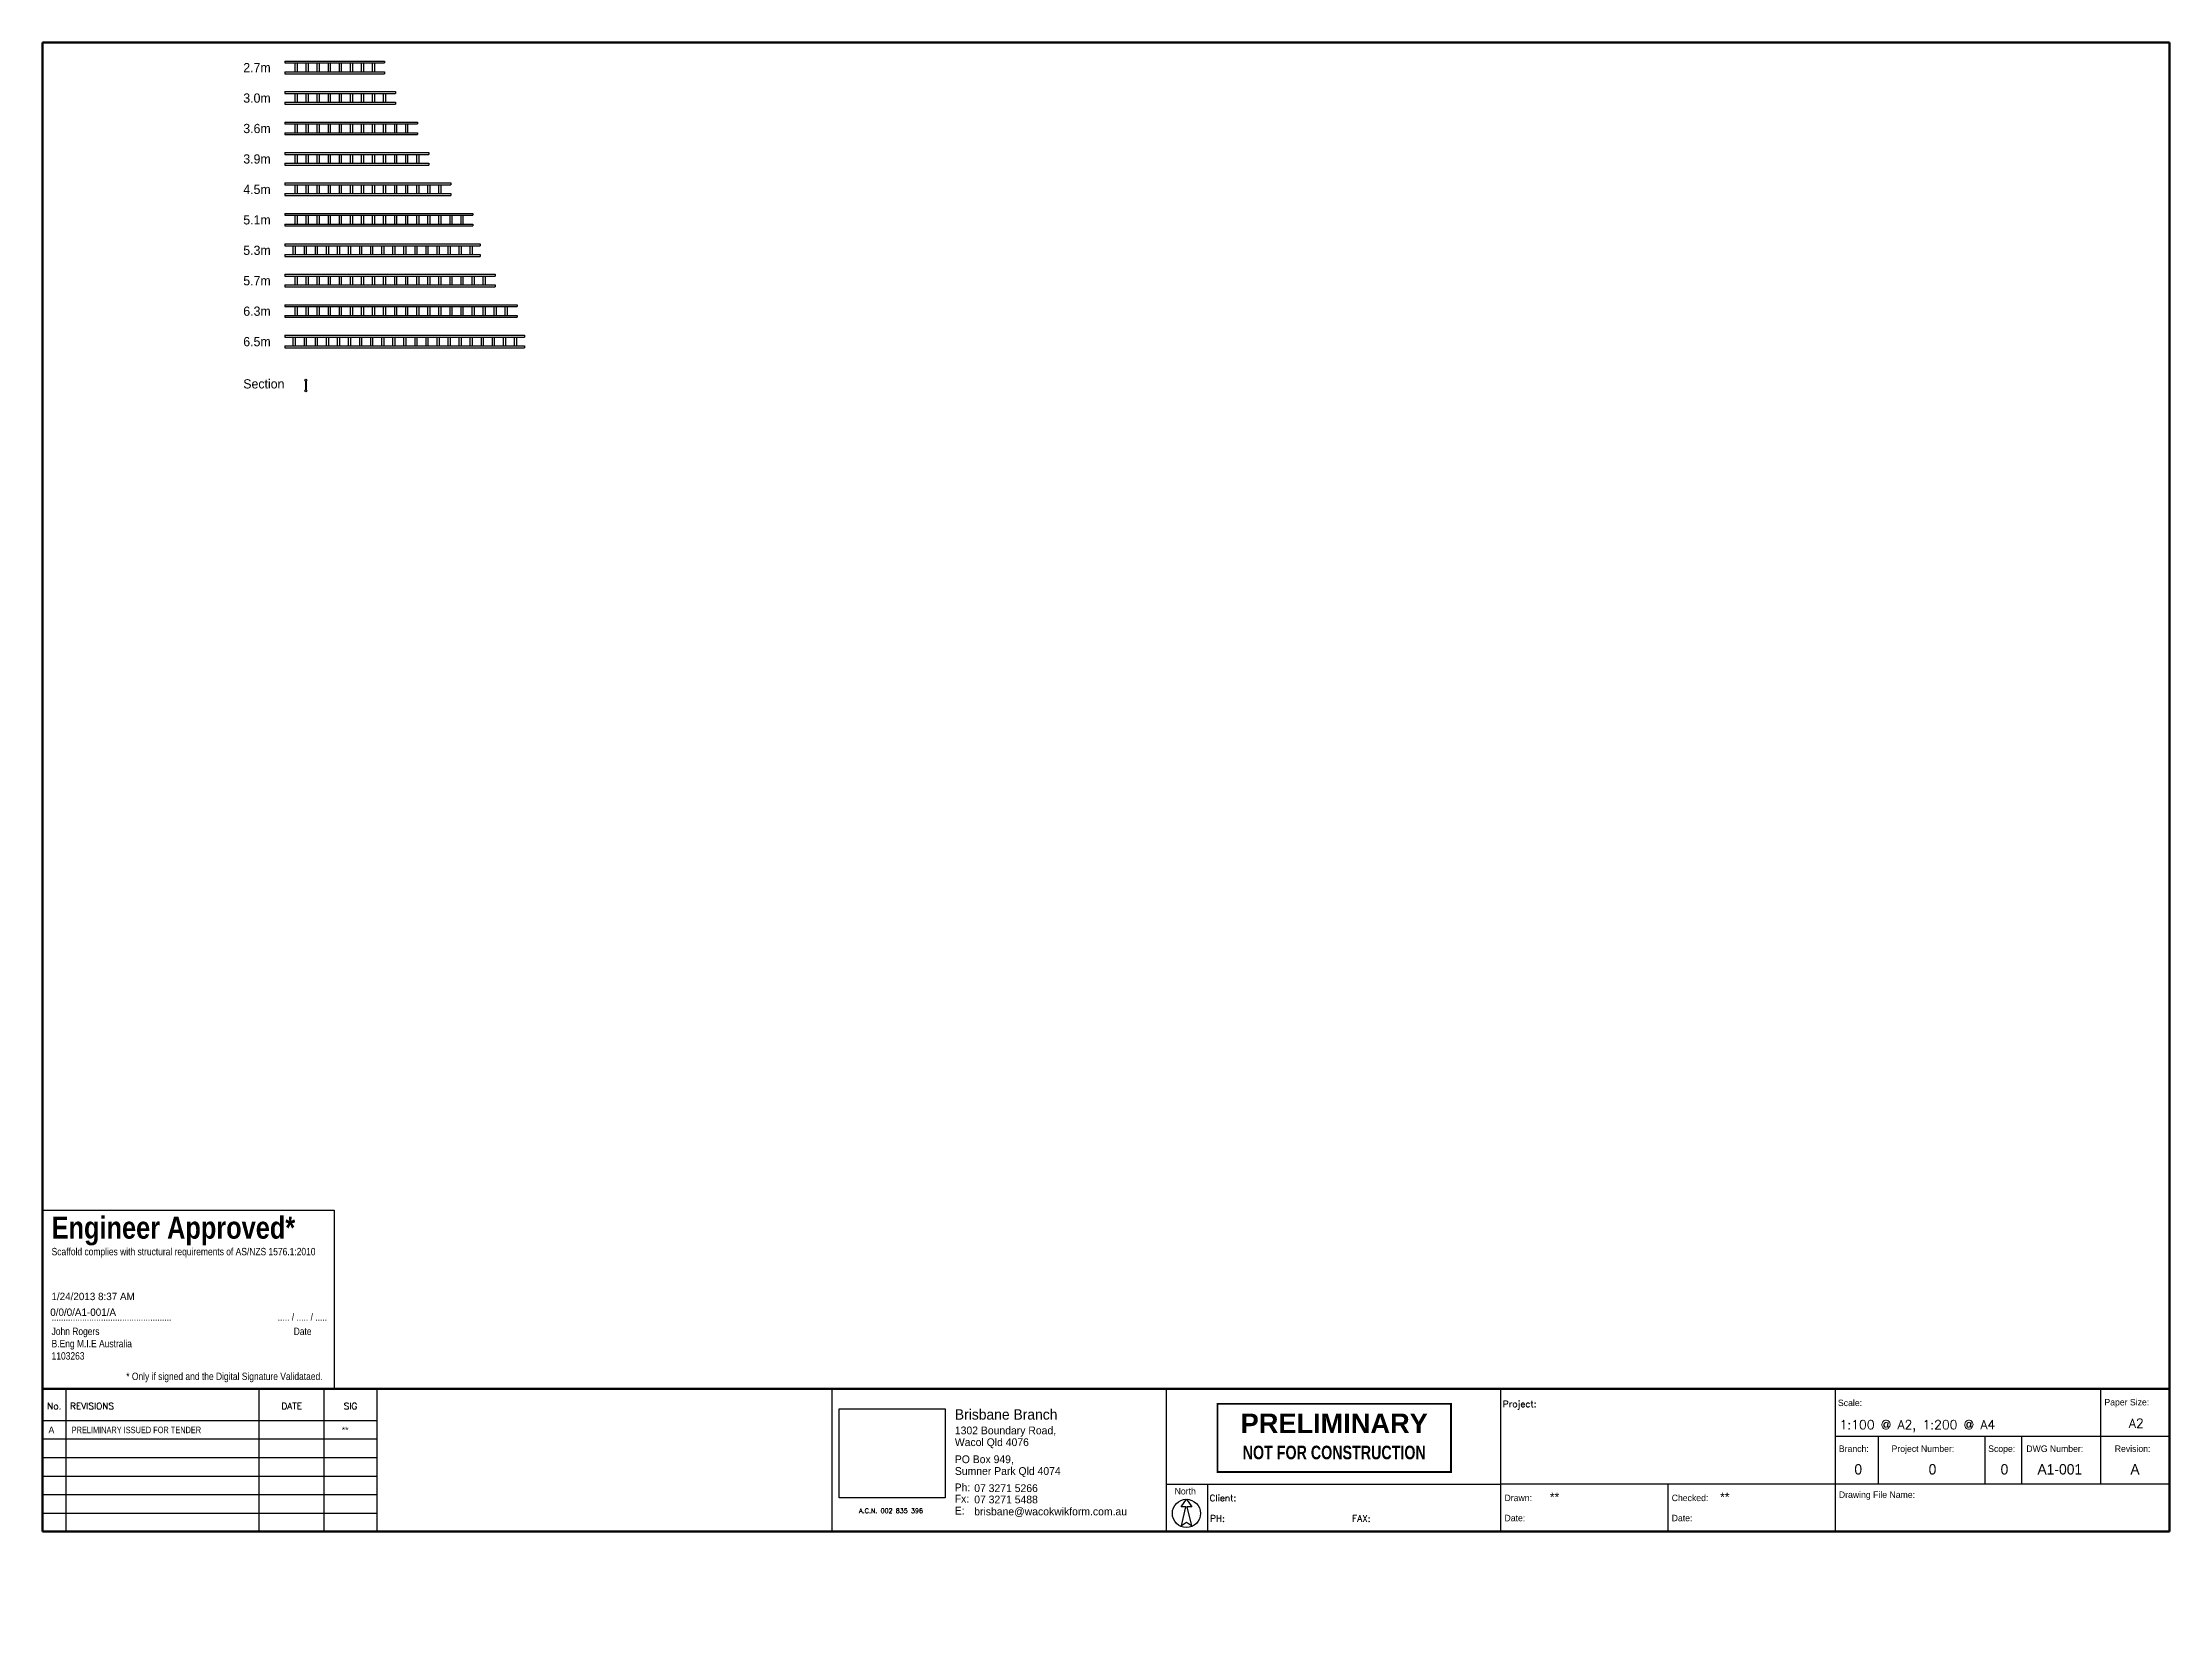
# Paper-space layout '(A2)' of a CAD drawing. Header units: millimetres. Extents: x -1 to 576, y -44 to 389.
# The model-space entities are those that its viewports show. They can reach past a viewport. Long polylines and large blocks are cut down to what shows.
import ezdxf
from ezdxf.enums import TextEntityAlignment as Align

# ---------------------------------------------------------------- set-up
doc = ezdxf.new("R2010")
doc.units = ezdxf.units.MM
doc.layers.get('0').update_dxf_attribs({"linetype": 'CONTINUOUS'})
for name, color, linetype in [('Drawing Sheet', 7, 'CONTINUOUS'), ('PRELIMINARY', 7, 'CONTINUOUS'), ('RED', 8, 'CONTINUOUS')]:
    doc.layers.add(name, color=color, linetype=linetype)
doc.layers.add('Viewport', color=7, linetype='CONTINUOUS', plot=False)
doc.styles.add('ARCH', font='archd.shx', dxfattribs={"height": 250})
doc.styles.add('ROMANS', font='romans')
doc.styles.add('STAMP', font='ARIALBD.TTF')
picture_1 = doc.add_image_def('image1.jpg', size_in_pixel=(483, 405))

# ---------------------------------------------------------------- blocks, each defined once
blk = doc.blocks.new('PREL')
at = {"layer": 'RED', "const_width": 100}
blk.add_lwpolyline([(6000, 1750), (-6000, 1750), (-6000, -1750), (6000, -1750)], close=True, dxfattribs=at)
at = {"layer": 'RED', "style": 'STAMP'}
blk.add_text('PRELIMINARY', height=1000, dxfattribs=at).set_placement((0, 750), align=Align.MIDDLE)
at = {"layer": 'RED', "style": 'STAMP', "width": 0.75}
blk.add_text('NOT FOR CONSTRUCTION', height=700, dxfattribs=at).set_placement((0, -750), align=Align.MIDDLE)
blk = doc.blocks.new('Revisions')
at = {"layer": 'Drawing Sheet', "color": 5, "style": 'ARCH'}
for tag, p in [('01', (693.39, 209.7)), ('03', (778.76, 209.7)), ('04', (806.45, 209.7))]:
    blk.add_attdef(tag, p, '', height=2.5, dxfattribs=at)
at = {"layer": 'Drawing Sheet', "color": 5, "style": 'ARCH', "width": 0.85}
blk.add_attdef('02', (702.33, 209.7), '', height=2.5, dxfattribs=at)
blk = doc.blocks.new('Branch_Details')
at = {"layer": 'Drawing Sheet', "style": 'ROMANS'}
blk.add_text('A.C.N. 002 835 396', height=1.8, dxfattribs=at).set_placement((713.88, 143.22), align=Align.CENTER)
at = {"layer": 'Drawing Sheet', "char_height": 3, "width": 22.1173, "attachment_point": 1, "style": 'ARCH'}
for s, insert in [('Ph:', (738.42, 154.61)), ('Fx:', (738.42, 150.24)), ('E:', (738.42, 145.62))]:
    blk.add_mtext(s, dxfattribs=dict(at, insert=insert))
at = {"layer": 'Drawing Sheet', "color": 5, "style": 'ARCH', "flags": 8}
for tag, p, height in [('BRANCHNAME', (738.5, 179.22), 4), ('BRANCHADDRESS', (738.5, 173.57), 3), ('BRANCHADDRESS2', (738.5, 169.03), 3), ('BRANCHPOSTALADDRESS', (738.5, 162.45), 3), ('BRANCHPOSTALADDRESS2', (738.5, 157.92), 3), ('BRANCHPHONE', (745.95, 151.31), 3), ('BRANCHFAX', (745.95, 146.94), 3), ('BRANCHEMAIL', (742.34, 142.32), 3)]:
    blk.add_attdef(tag, p, '', height=height, dxfattribs=at)
at = {"layer": 'Drawing Sheet'}
image = blk.add_image(picture_1, insert=(693.9, 149.14), size_in_units=(40.89, 34.29), dxfattribs=at)
image.dxf.flags = 7
blk = doc.blocks.new('North Arrow')
blk.add_lwpolyline([(-53, 1557), (-511, 1557), (0, 2278), (511, 1557), (53, 1557), (490, -323), (0, 0), (-490, -323), (-53, 1557)])
blk = doc.blocks.new('Title_Block')
at = {"layer": 'Drawing Sheet'}
for s, style, p in [('Project:', 'ROMANS', (-256.99, 47.95)), ('Scale:', 'ARCH', (-127.8, 48.38)), ('Paper Size:', 'ARCH', (-25.08, 48.63)), ('Branch:', 'ARCH', (-127.44, 30.71)), ('Project Number:', 'ARCH', (-107.13, 30.71)), ('Scope:', 'ARCH', (-69.88, 30.71)), ('DWG Number:', 'ARCH', (-55.18, 30.71)), ('Revision:', 'ARCH', (-21.08, 30.71)), ('Client:', 'ROMANS', (-370.06, 11.7)), ('Drawn:', 'ARCH', (-256.36, 11.74)), ('Checked:', 'ARCH', (-191.9, 11.74)), ('Drawing File Name:', 'ARCH', (-127.44, 12.99)), ('PH:', 'ROMANS', (-369.86, 3.81)), ('FAX:', 'ROMANS', (-315.07, 3.81)), ('Date:', 'ARCH', (-256.36, 3.98)), ('Date:', 'ARCH', (-191.9, 3.98))]:
    blk.add_text(s, height=2.5, dxfattribs=dict(at, style=style)).set_placement(p)
at = {"layer": 'Drawing Sheet', "color": 5}
for tag, p, style in [('PROJECT_TITLE:', (-239.55, 47.95), 'ROMANS'), ('PROJECT_DESCRIPTION', (-239.55, 41.64), 'ROMANS'), ('SCALE', (-127.19, 39.44), 'ROMANS'), ('PROJECT_DESCRIPTION_2', (-239.55, 35.33), 'ROMANS'), ('PROJECT_DESCRIPTION_3', (-239.55, 29.28), 'ROMANS'), ('PROJECT_DESCRIPTION_4', (-239.55, 22.71), 'ROMANS'), ('CLIENT', (-357.79, 11.7), 'ROMANS'), ('DRAWNBY', (-238.89, 11.55), 'ARCH'), ('CHECKEDBY', (-173.26, 11.55), 'ARCH'), ('PHONE_NO.', (-357.79, 3.81), 'ROMANS'), ('FAX_NO.', (-306.44, 3.81), 'ROMANS'), ('DRAWN_DATE', (-239.11, 3.65), 'ARCH'), ('CHECKED_DATE', (-173.49, 3.65), 'ARCH')]:
    blk.add_attdef(tag, p, '', height=3.5, dxfattribs=dict(at, style=style))
for tag, height, style, p in [('PAPER_SIZE', 3.5, 'ROMANS', (-12.79, 40)), ('BRANCH', 4, 'ARCH', (-119.99, 22)), ('PROJECT_NUMBER', 4, 'ARCH', (-91.36, 22)), ('SCOPE', 4, 'ARCH', (-63.62, 22)), ('DRAWING_NUMBER', 4, 'ARCH', (-42.28, 22)), ('REVISION', 4, 'ARCH', (-13.3, 22))]:
    blk.add_attdef(tag, text='', height=height, dxfattribs=dict(at, style=style)).set_placement(p, align=Align.CENTER)
at = {"layer": 'Drawing Sheet', "color": 5, "style": 'ARCH', "flags": 10}
blk.add_attdef('DRAWING_FILE_NAME', (-100.09, 3.2), '', height=4, dxfattribs=at)
blk = doc.blocks.new('2.7m Ladder Beam')
at = {"color": 6}
for p, q in [((0, 340), (0, 290)), ((0, 340), (2700, 340)), ((0, 290), (2700, 290)), ((0, 50), (0, 0)), ((0, 50), (2700, 50)), ((0, 0), (2700, 0)), ((270, 290), (270, 50)), ((330, 290), (330, 50)), ((570, 290), (570, 50)), ((630, 290), (630, 50)), ((870, 290), (870, 50)), ((930, 290), (930, 50)), ((1170, 290), (1170, 50)), ((1230, 290), (1230, 50)), ((1470, 290), (1470, 50)), ((1530, 290), (1530, 50)), ((1770, 290), (1770, 50)), ((1830, 290), (1830, 50)), ((2070, 290), (2070, 50)), ((2130, 290), (2130, 50)), ((2370, 290), (2370, 50)), ((2430, 290), (2430, 50)), ((2700, 340), (2700, 290)), ((2700, 50), (2700, 0))]:
    blk.add_line(p, q, dxfattribs=at)
blk = doc.blocks.new('3.0m Ladder Beam')
at = {"color": 6}
for p, q in [((0, 340), (0, 290)), ((0, 340), (3000, 340)), ((0, 290), (3000, 290)), ((0, 50), (0, 0)), ((0, 50), (3000, 50)), ((0, 0), (3000, 0)), ((270, 290), (270, 50)), ((330, 290), (330, 50)), ((570, 290), (570, 50)), ((630, 290), (630, 50)), ((870, 290), (870, 50)), ((930, 290), (930, 50)), ((1170, 290), (1170, 50)), ((1230, 290), (1230, 50)), ((1470, 290), (1470, 50)), ((1530, 290), (1530, 50)), ((1770, 290), (1770, 50)), ((1830, 290), (1830, 50)), ((2070, 290), (2070, 50)), ((2130, 290), (2130, 50)), ((2370, 290), (2370, 50)), ((2430, 290), (2430, 50)), ((2670, 290), (2670, 50)), ((2730, 290), (2730, 50)), ((3000, 340), (3000, 290)), ((3000, 50), (3000, 0))]:
    blk.add_line(p, q, dxfattribs=at)
blk = doc.blocks.new('3.6m Ladder Beam')
at = {"color": 6}
for p, q in [((0, 340), (0, 290)), ((0, 340), (3600, 340)), ((0, 290), (3600, 290)), ((0, 50), (0, 0)), ((0, 50), (3600, 50)), ((0, 0), (3600, 0)), ((270, 290), (270, 50)), ((330, 290), (330, 50)), ((570, 290), (570, 50)), ((630, 290), (630, 50)), ((870, 290), (870, 50)), ((930, 290), (930, 50)), ((1170, 290), (1170, 50)), ((1230, 290), (1230, 50)), ((1470, 290), (1470, 50)), ((1530, 290), (1530, 50)), ((1770, 290), (1770, 50)), ((1830, 290), (1830, 50)), ((2070, 290), (2070, 50)), ((2130, 290), (2130, 50)), ((2370, 290), (2370, 50)), ((2430, 290), (2430, 50)), ((2670, 290), (2670, 50)), ((2730, 290), (2730, 50)), ((2970, 290), (2970, 50)), ((3030, 290), (3030, 50)), ((3270, 290), (3270, 50)), ((3330, 290), (3330, 50)), ((3600, 340), (3600, 290)), ((3600, 50), (3600, 0))]:
    blk.add_line(p, q, dxfattribs=at)
blk = doc.blocks.new('3.9m Ladder Beam')
at = {"color": 6}
for p, q in [((0, 340), (0, 290)), ((0, 340), (3900, 340)), ((0, 290), (3900, 290)), ((0, 50), (0, 0)), ((0, 50), (3900, 50)), ((0, 0), (3900, 0)), ((270, 290), (270, 50)), ((330, 290), (330, 50)), ((570, 290), (570, 50)), ((630, 290), (630, 50)), ((870, 290), (870, 50)), ((930, 290), (930, 50)), ((1170, 290), (1170, 50)), ((1230, 290), (1230, 50)), ((1470, 290), (1470, 50)), ((1530, 290), (1530, 50)), ((1770, 290), (1770, 50)), ((1830, 290), (1830, 50)), ((2070, 290), (2070, 50)), ((2130, 290), (2130, 50)), ((2370, 290), (2370, 50)), ((2430, 290), (2430, 50)), ((2670, 290), (2670, 50)), ((2730, 290), (2730, 50)), ((2970, 290), (2970, 50)), ((3030, 290), (3030, 50)), ((3270, 290), (3270, 50)), ((3330, 290), (3330, 50)), ((3570, 290), (3570, 50)), ((3630, 290), (3630, 50)), ((3900, 340), (3900, 290)), ((3900, 50), (3900, 0))]:
    blk.add_line(p, q, dxfattribs=at)
blk = doc.blocks.new('4.5m Ladder Beam')
at = {"color": 6}
for p, q in [((0, 340), (0, 290)), ((0, 340), (4500, 340)), ((0, 290), (4500, 290)), ((0, 50), (0, 0)), ((0, 50), (4500, 50)), ((0, 0), (4500, 0)), ((270, 290), (270, 50)), ((330, 290), (330, 50)), ((570, 290), (570, 50)), ((630, 290), (630, 50)), ((870, 290), (870, 50)), ((930, 290), (930, 50)), ((1170, 290), (1170, 50)), ((1230, 290), (1230, 50)), ((1470, 290), (1470, 50)), ((1530, 290), (1530, 50)), ((1770, 290), (1770, 50)), ((1830, 290), (1830, 50)), ((2070, 290), (2070, 50)), ((2130, 290), (2130, 50)), ((2370, 290), (2370, 50)), ((2430, 290), (2430, 50)), ((2670, 290), (2670, 50)), ((2730, 290), (2730, 50)), ((2970, 290), (2970, 50)), ((3030, 290), (3030, 50)), ((3270, 290), (3270, 50)), ((3330, 290), (3330, 50)), ((3570, 290), (3570, 50)), ((3630, 290), (3630, 50)), ((3870, 290), (3870, 50)), ((3930, 290), (3930, 50)), ((4170, 290), (4170, 50)), ((4230, 290), (4230, 50)), ((4500, 340), (4500, 290)), ((4500, 50), (4500, 0))]:
    blk.add_line(p, q, dxfattribs=at)
blk = doc.blocks.new('5.1m Ladder Beam')
at = {"color": 6}
for p, q in [((0, 340), (0, 290)), ((0, 340), (5100, 340)), ((0, 290), (5100, 290)), ((0, 50), (0, 0)), ((0, 50), (5100, 50)), ((0, 0), (5100, 0)), ((270, 290), (270, 50)), ((330, 290), (330, 50)), ((570, 290), (570, 50)), ((630, 290), (630, 50)), ((870, 290), (870, 50)), ((930, 290), (930, 50)), ((1170, 290), (1170, 50)), ((1230, 290), (1230, 50)), ((1470, 290), (1470, 50)), ((1530, 290), (1530, 50)), ((1770, 290), (1770, 50)), ((1830, 290), (1830, 50)), ((2070, 290), (2070, 50)), ((2130, 290), (2130, 50)), ((2370, 290), (2370, 50)), ((2430, 290), (2430, 50)), ((2670, 290), (2670, 50)), ((2730, 290), (2730, 50)), ((2970, 290), (2970, 50)), ((3030, 290), (3030, 50)), ((3270, 290), (3270, 50)), ((3330, 290), (3330, 50)), ((3570, 290), (3570, 50)), ((3630, 290), (3630, 50)), ((3870, 290), (3870, 50)), ((3930, 290), (3930, 50)), ((4170, 290), (4170, 50)), ((4230, 290), (4230, 50)), ((4470, 290), (4470, 50)), ((4530, 290), (4530, 50)), ((4770, 290), (4770, 50)), ((4830, 290), (4830, 50)), ((5100, 340), (5100, 290)), ((5100, 50), (5100, 0))]:
    blk.add_line(p, q, dxfattribs=at)
blk = doc.blocks.new('5.3m Ladder Beam')
at = {"color": 6}
for p, q in [((0, 340), (0, 290)), ((0, 340), (5300, 340)), ((0, 290), (5300, 290)), ((0, 50), (0, 0)), ((0, 50), (5300, 50)), ((0, 0), (5300, 0)), ((220, 290), (220, 50)), ((280, 290), (280, 50)), ((520, 290), (520, 50)), ((580, 290), (580, 50)), ((820, 290), (820, 50)), ((880, 290), (880, 50)), ((1120, 290), (1120, 50)), ((1180, 290), (1180, 50)), ((1420, 290), (1420, 50)), ((1480, 290), (1480, 50)), ((1720, 290), (1720, 50)), ((1780, 290), (1780, 50)), ((2020, 290), (2020, 50)), ((2080, 290), (2080, 50)), ((2320, 290), (2320, 50)), ((2380, 290), (2380, 50)), ((2620, 290), (2620, 50)), ((2680, 290), (2680, 50)), ((2920, 290), (2920, 50)), ((2980, 290), (2980, 50)), ((3220, 290), (3220, 50)), ((3280, 290), (3280, 50)), ((3520, 290), (3520, 50)), ((3580, 290), (3580, 50)), ((3820, 290), (3820, 50)), ((3880, 290), (3880, 50)), ((4120, 290), (4120, 50)), ((4180, 290), (4180, 50)), ((4420, 290), (4420, 50)), ((4480, 290), (4480, 50)), ((4720, 290), (4720, 50)), ((4780, 290), (4780, 50)), ((5020, 290), (5020, 50)), ((5080, 290), (5080, 50)), ((5300, 340), (5300, 290)), ((5300, 50), (5300, 0))]:
    blk.add_line(p, q, dxfattribs=at)
blk = doc.blocks.new('5.7m Ladder Beam')
at = {"color": 6}
for p, q in [((0, 340), (0, 290)), ((0, 340), (5700, 340)), ((0, 290), (5700, 290)), ((0, 50), (0, 0)), ((0, 50), (5700, 50)), ((0, 0), (5700, 0)), ((270, 290), (270, 50)), ((330, 290), (330, 50)), ((570, 290), (570, 50)), ((630, 290), (630, 50)), ((870, 290), (870, 50)), ((930, 290), (930, 50)), ((1170, 290), (1170, 50)), ((1230, 290), (1230, 50)), ((1470, 290), (1470, 50)), ((1530, 290), (1530, 50)), ((1770, 290), (1770, 50)), ((1830, 290), (1830, 50)), ((2070, 290), (2070, 50)), ((2130, 290), (2130, 50)), ((2370, 290), (2370, 50)), ((2430, 290), (2430, 50)), ((2670, 290), (2670, 50)), ((2730, 290), (2730, 50)), ((2970, 290), (2970, 50)), ((3030, 290), (3030, 50)), ((3270, 290), (3270, 50)), ((3330, 290), (3330, 50)), ((3570, 290), (3570, 50)), ((3630, 290), (3630, 50)), ((3870, 290), (3870, 50)), ((3930, 290), (3930, 50)), ((4170, 290), (4170, 50)), ((4230, 290), (4230, 50)), ((4470, 290), (4470, 50)), ((4530, 290), (4530, 50)), ((4770, 290), (4770, 50)), ((4830, 290), (4830, 50)), ((5070, 290), (5070, 50)), ((5130, 290), (5130, 50)), ((5370, 290), (5370, 50)), ((5430, 290), (5430, 50)), ((5700, 340), (5700, 290)), ((5700, 50), (5700, 0))]:
    blk.add_line(p, q, dxfattribs=at)
blk = doc.blocks.new('6.3m Ladder Beam')
at = {"color": 6}
for p, q in [((0, 340), (0, 290)), ((0, 340), (6300, 340)), ((0, 290), (6300, 290)), ((0, 50), (0, 0)), ((0, 50), (6300, 50)), ((0, 0), (6300, 0)), ((270, 290), (270, 50)), ((330, 290), (330, 50)), ((570, 290), (570, 50)), ((630, 290), (630, 50)), ((870, 290), (870, 50)), ((930, 290), (930, 50)), ((1170, 290), (1170, 50)), ((1230, 290), (1230, 50)), ((1470, 290), (1470, 50)), ((1530, 290), (1530, 50)), ((1770, 290), (1770, 50)), ((1830, 290), (1830, 50)), ((2070, 290), (2070, 50)), ((2130, 290), (2130, 50)), ((2370, 290), (2370, 50)), ((2430, 290), (2430, 50)), ((2670, 290), (2670, 50)), ((2730, 290), (2730, 50)), ((2970, 290), (2970, 50)), ((3030, 290), (3030, 50)), ((3270, 290), (3270, 50)), ((3330, 290), (3330, 50)), ((3570, 290), (3570, 50)), ((3630, 290), (3630, 50)), ((3870, 290), (3870, 50)), ((3930, 290), (3930, 50)), ((4170, 290), (4170, 50)), ((4230, 290), (4230, 50)), ((4470, 290), (4470, 50)), ((4530, 290), (4530, 50)), ((4770, 290), (4770, 50)), ((4830, 290), (4830, 50)), ((5070, 290), (5070, 50)), ((5130, 290), (5130, 50)), ((5370, 290), (5370, 50)), ((5430, 290), (5430, 50)), ((5670, 290), (5670, 50)), ((5730, 290), (5730, 50)), ((5970, 290), (5970, 50)), ((6030, 290), (6030, 50)), ((6300, 340), (6300, 290)), ((6300, 50), (6300, 0))]:
    blk.add_line(p, q, dxfattribs=at)
blk = doc.blocks.new('6.5m Ladder Beam')
at = {"color": 6}
for p, q in [((0, 340), (0, 290)), ((0, 340), (6500, 340)), ((0, 290), (6500, 290)), ((0, 50), (0, 0)), ((0, 50), (6500, 50)), ((0, 0), (6500, 0)), ((220, 290), (220, 50)), ((280, 290), (280, 50)), ((520, 290), (520, 50)), ((580, 290), (580, 50)), ((820, 290), (820, 50)), ((880, 290), (880, 50)), ((1120, 290), (1120, 50)), ((1180, 290), (1180, 50)), ((1420, 290), (1420, 50)), ((1480, 290), (1480, 50)), ((1720, 290), (1720, 50)), ((1780, 290), (1780, 50)), ((2020, 290), (2020, 50)), ((2080, 290), (2080, 50)), ((2320, 290), (2320, 50)), ((2380, 290), (2380, 50)), ((2620, 290), (2620, 50)), ((2680, 290), (2680, 50)), ((2920, 290), (2920, 50)), ((2980, 290), (2980, 50)), ((3220, 290), (3220, 50)), ((3280, 290), (3280, 50)), ((3520, 290), (3520, 50)), ((3580, 290), (3580, 50)), ((3820, 290), (3820, 50)), ((3880, 290), (3880, 50)), ((4120, 290), (4120, 50)), ((4180, 290), (4180, 50)), ((4420, 290), (4420, 50)), ((4480, 290), (4480, 50)), ((4720, 290), (4720, 50)), ((4780, 290), (4780, 50)), ((5020, 290), (5020, 50)), ((5080, 290), (5080, 50)), ((5320, 290), (5320, 50)), ((5380, 290), (5380, 50)), ((5620, 290), (5620, 50)), ((5680, 290), (5680, 50)), ((5920, 290), (5920, 50)), ((5980, 290), (5980, 50)), ((6220, 290), (6220, 50)), ((6280, 290), (6280, 50)), ((6500, 340), (6500, 290)), ((6500, 50), (6500, 0))]:
    blk.add_line(p, q, dxfattribs=at)
blk = doc.blocks.new('Ladder Beam Section')
at = {"color": 6}
for p, q in [((15, 267), (15, 23)), ((35, 267), (35, 23))]:
    blk.add_line(p, q, dxfattribs=at)
for centre in [(25, 290), (25, 0)]:
    blk.add_circle(centre, 25, dxfattribs=at)

msp = doc.modelspace()

# ---------------------------------------------------------------- block references
for name, p in [('2.7m Ladder Beam', (25981, 35242)), ('3.0m Ladder Beam', (25981, 34416)), ('3.6m Ladder Beam', (25981, 33590)), ('3.9m Ladder Beam', (25981, 32765)), ('4.5m Ladder Beam', (25981, 31939)), ('5.1m Ladder Beam', (25981, 31114)), ('5.3m Ladder Beam', (25981, 30288)), ('5.7m Ladder Beam', (25981, 29462)), ('6.3m Ladder Beam', (25981, 28637)), ('6.5m Ladder Beam', (25981, 27811)), ('Ladder Beam Section', (26524, 26643))]:
    msp.add_blockref(name, p)

# ---------------------------------------------------------------- texts
at = {"char_height": 250, "width": 629.11, "attachment_point": 1, "style": 'ARCH'}
for s, insert in [('2.7m', (24853, 35532)), ('3.0m', (24853, 34706)), ('3.6m', (24853, 33881)), ('3.9m', (24853, 33055)), ('4.5m', (24853, 32229)), ('5.1m', (24853, 31404)), ('5.3m', (24853, 30578)), ('5.7m', (24853, 29753)), ('6.3m', (24853, 28927)), ('6.5m', (24853, 28101)), ('Section', (24853, 26956))]:
    msp.add_mtext(s, dxfattribs=dict(at, insert=insert))

psp = doc.layouts.new('(A2)')

# ---------------------------------------------------------------- linework, layer by layer
psp.add_lwpolyline([(-1.19, 72.15), (77.86, 72.15), (77.86, 23.65), (-1.19, 23.65)], close=True)
at = {"layer": 'Drawing Sheet', "lineweight": 70}
for p, q in [((-1.19, 388.76), (575.67, 388.76)), ((-1.19, -15.05), (-1.19, 388.76)), ((575.67, 388.76), (575.67, -15.05)), ((-1.19, 23.65), (89.5, 23.65)), ((89.5, 23.65), (212.9, 23.65)), ((212.9, 23.65), (303.59, 23.65)), ((303.59, 23.65), (394.28, 23.65)), ((484.98, 23.65), (394.28, 23.65)), ((575.67, 23.65), (484.98, 23.65)), ((575.67, -15.05), (-1.19, -15.05))]:
    psp.add_line(p, q, dxfattribs=at)
at = {"layer": 'Drawing Sheet'}
for p, q in [((5.18, -15.05), (5.18, 23.65)), ((57.59, -15.05), (57.59, 23.65)), ((75.18, -15.05), (75.18, 23.65)), ((89.5, 23.65), (89.5, -15.05)), ((212.9, 23.65), (212.9, -15.05)), ((303.59, 23.65), (303.59, -15.05)), ((394.28, 23.65), (394.28, -15.05)), ((484.98, 23.65), (484.98, -15.05)), ((556.98, 23.65), (556.98, 10.74)), ((-1.19, 15.09), (89.5, 15.09)), ((-1.19, 10.07), (89.5, 10.07)), ((575.67, 10.74), (484.98, 10.74)), ((496.71, 10.74), (496.71, -2.15)), ((525.6, 10.74), (525.6, -2.15)), ((535.56, 10.74), (535.56, -2.15)), ((556.98, 10.74), (556.98, -2.15)), ((-1.19, 5.05), (89.5, 5.05)), ((-1.19, 0.02), (89.5, 0.02)), ((-1.19, -5), (89.5, -5)), ((303.59, -2.15), (394.28, -2.15)), ((314.74, -2.15), (314.74, -15.05)), ((484.98, -2.15), (394.28, -2.15)), ((439.63, -2.15), (439.63, -14.85)), ((575.67, -2.15), (484.98, -2.15)), ((-1.19, -10.02), (89.5, -10.02))]:
    psp.add_line(p, q, dxfattribs=at)
psp.add_circle((309.06, -10.11), 3.82, dxfattribs=at)

# ---------------------------------------------------------------- block references
ref = psp.add_blockref('Title_Block', (575.67, -15.05), dxfattribs=dict(xscale=0.7034937203503944, yscale=0.7034937203504015, zscale=0.7034937203504017))
ref.add_attrib('DRAWNBY', '**', (407.62, -6.92), dxfattribs={"layer": 'Drawing Sheet', "color": 5, "height": 2.462, "style": 'ARCH'})
ref.add_attrib('CHECKEDBY', '**', (453.79, -6.92), dxfattribs={"layer": 'Drawing Sheet', "color": 5, "height": 2.462, "style": 'ARCH'})
ref.add_attrib('SCALE', '1:100 @ A2, 1:200 @ A4', (486.2, 12.7), dxfattribs={"layer": 'Drawing Sheet', "color": 5, "height": 2.4622, "style": 'ROMANS'})
ref.add_attrib('PAPER_SIZE', 'A2', dxfattribs={"layer": 'Drawing Sheet', "color": 5, "height": 2.462, "style": 'ROMANS'}).set_placement((566.68, 13.09), align=Align.CENTER)
ref.add_attrib('BRANCH', '0', dxfattribs={"layer": 'Drawing Sheet', "color": 5, "height": 2.81, "style": 'ARCH'}).set_placement((491.26, 0.43), align=Align.CENTER)
ref.add_attrib('PROJECT_NUMBER', '0', dxfattribs={"layer": 'Drawing Sheet', "color": 5, "height": 2.81, "style": 'ARCH'}).set_placement((511.4, 0.43), align=Align.CENTER)
ref.add_attrib('SCOPE', '0', dxfattribs={"layer": 'Drawing Sheet', "color": 5, "height": 2.81, "style": 'ARCH'}).set_placement((530.92, 0.43), align=Align.CENTER)
ref.add_attrib('DRAWING_NUMBER', 'A1-001', dxfattribs={"layer": 'Drawing Sheet', "color": 5, "height": 2.814, "style": 'ARCH'}).set_placement((545.93, 0.43), align=Align.CENTER)
ref.add_attrib('REVISION', 'A', dxfattribs={"layer": 'Drawing Sheet', "color": 5, "height": 2.81, "style": 'ARCH'}).set_placement((566.32, 0.43), align=Align.CENTER)
ref = psp.add_blockref('Branch_Details', (-273.27, -110.77), dxfattribs=dict(at, xscale=0.7034937203503944, yscale=0.7034937203504015, zscale=0.7034937203504017))
ref.add_attrib('BRANCHNAME', 'Brisbane Branch', (246.25, 15.31), dxfattribs={"color": 5, "height": 2.814, "style": 'ARCH'})
ref.add_attrib('BRANCHADDRESS', '1302 Boundary Road,', (246.25, 11.33), dxfattribs={"color": 5, "height": 2.1105, "style": 'ARCH'})
ref.add_attrib('BRANCHADDRESS2', 'Wacol Qld 4076', (246.25, 8.14), dxfattribs={"color": 5, "height": 2.1105, "style": 'ARCH'})
ref.add_attrib('BRANCHPOSTALADDRESS', 'PO Box 949,', (246.25, 3.51), dxfattribs={"color": 5, "height": 2.1105, "style": 'ARCH'})
ref.add_attrib('BRANCHPOSTALADDRESS2', 'Sumner Park Qld 4074', (246.25, 0.32), dxfattribs={"color": 5, "height": 2.1105, "style": 'ARCH'})
ref.add_attrib('BRANCHPHONE', '07 3271 5266', (251.5, -4.33), dxfattribs={"color": 5, "height": 2.1105, "style": 'ARCH'})
ref.add_attrib('BRANCHFAX', '07 3271 5488', (251.5, -7.4), dxfattribs={"color": 5, "height": 2.1105, "style": 'ARCH'})
ref.add_attrib('BRANCHEMAIL', 'brisbane@wacokwikform.com.au', (251.5, -10.65), dxfattribs={"color": 5, "height": 2.1105, "style": 'ARCH'})
ref = psp.add_blockref('Revisions', (-487.36, -135.88), dxfattribs=dict(at, xscale=0.7034937203503944, yscale=0.7034937203504015, zscale=0.7034937203504017))
ref.add_attrib('01', 'A', (0.43, 11.64), dxfattribs={"color": 5, "height": 1.76, "style": 'ARCH'})
ref.add_attrib('02', 'PRELIMINARY ISSUED FOR TENDER', (6.72, 11.64), dxfattribs={"color": 5, "height": 1.7587, "style": 'ARCH', "width": 0.85})
ref.add_attrib('04', '**', (79.97, 11.64), dxfattribs={"color": 5, "height": 1.759, "style": 'ARCH'})
at = {"layer": 'Drawing Sheet', "xscale": 0.002778929120069051, "yscale": 0.002778929120089479, "zscale": 0.002778929120074385}
psp.add_blockref('North Arrow', (309.06, -12.62), dxfattribs=at)
at = {"layer": 'PRELIMINARY', "color": 7, "xscale": 0.005276202902592786, "yscale": 0.005276202902622984, "zscale": 0.005276202902628013}
psp.add_blockref('PREL', (349.14, 10.36), dxfattribs=at)

# ---------------------------------------------------------------- texts
at = {"char_height": 2, "attachment_point": 1, "style": 'ARCH'}
for s, insert in [('1/24/2013 8:37 AM', (1.22, 49.72)), ('0/0/0/A1-001/A', (0.9, 45.45))]:
    psp.add_mtext(s, dxfattribs=dict(at, insert=insert))
at = {"layer": 'Drawing Sheet', "style": 'ROMANS'}
for s, p in [('No.', (1.99, 18.99)), ('DATE', (66.38, 18.99)), ('SIG', (82.34, 18.99))]:
    psp.add_text(s, height=1.759, dxfattribs=at).set_placement(p, align=Align.MIDDLE_CENTER)
psp.add_text('REVISIONS', height=1.759, dxfattribs=at).set_placement((6.28, 18.99), align=Align.MIDDLE_LEFT)
at = {"layer": 'Drawing Sheet', "attachment_point": 1, "style": 'ARCH'}
for s, insert, char_height, width in [('{\\fArial Narrow|b1|i0|c0|p34;Engineer Approved*}', (1.27, 70.38), 6, 76.5881), ('{\\fArial Narrow|b0|i0|c0|p34;\\H1.1765x;Scaffold complies with structural requirements of AS/NZS 1576.1:2010}', (1.27, 61.88), 1.7, 76.5881), ('{\\fArial Narrow|b0|i0|c0|p34;\\H1.1765x;...................................................}', (1.27, 44.14), 1.7, 27.663), ('\\pi2.6312;{\\fArial Narrow|b0|i0|c0|p34;\\H1.1765x;..... / ..... / .....}', (59.96, 44.14), 1.7, 18.2342), ('{\\fArial Narrow|b0|i0|c0|p34;\\H1.1765x;John Rogers\\PB.Eng M.I.E Australia\\P1103263}', (1.27, 40.26), 1.7, 27.663), ('{\\fArial Narrow|b0|i0|c0|p34;\\H1.1765x;Date}', (66.93, 40.26), 1.7, 9.7876), ('\\pi19.308;{\\fArial Narrow|b0|i0|c0|p34;\\H1.1765x;* Only if signed and the Digital Signature Validataed.}', (2.21, 28.05), 1.7, 72.2888), ('\\pi2.2663;North', (303.59, -3.22), 1.7587, 11.1487)]:
    psp.add_mtext(s, dxfattribs=dict(at, insert=insert, char_height=char_height, width=width))

# ---------------------------------------------------------------- viewports
at = {"layer": 'Viewport', "color": 7}
psp.add_viewport(center=(287.24, 206.2), size=(576.86, 365.1132), view_center_point=(48251.16, 17830.78), view_height=36511.3241, dxfattribs=at)

doc.saveas('drawing.dxf')
